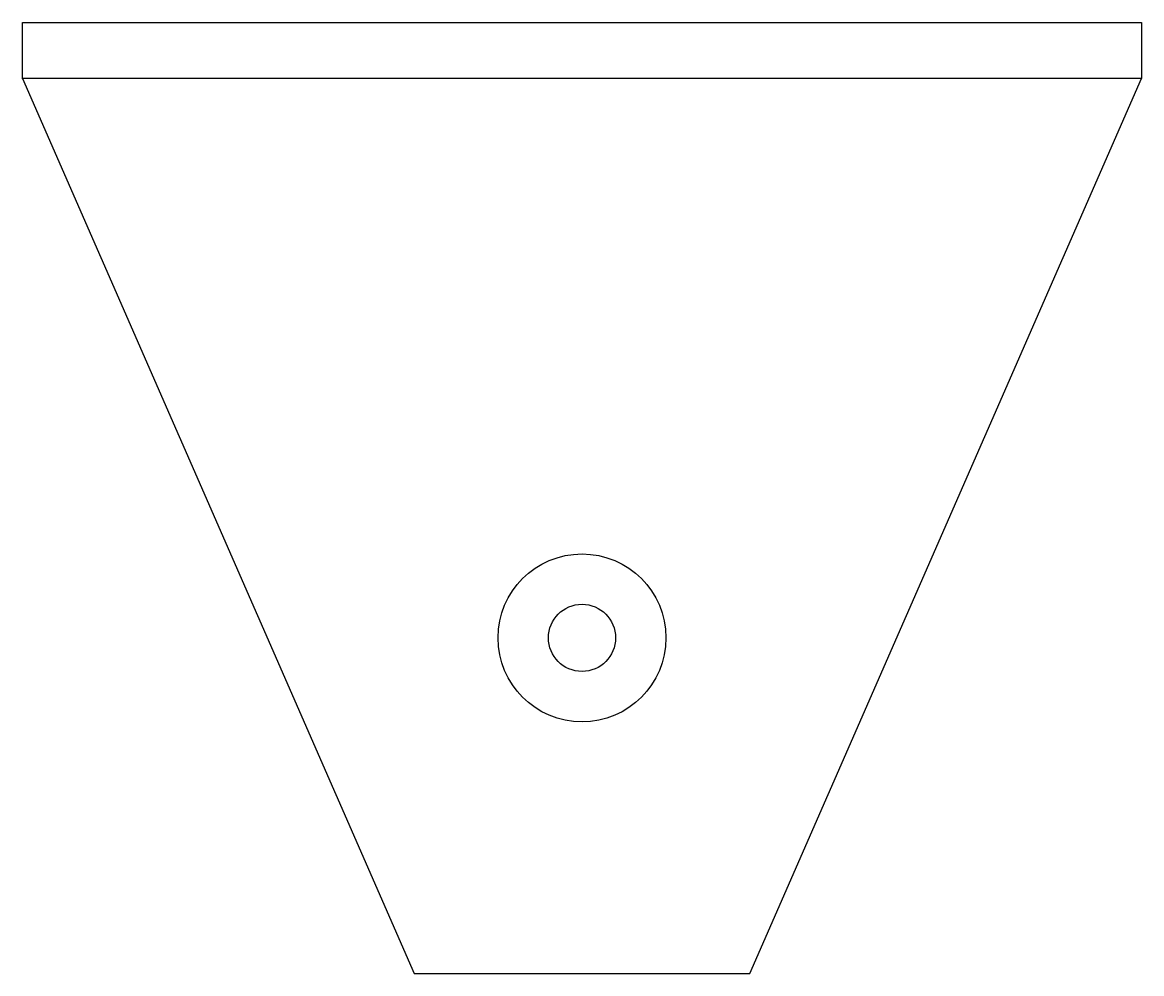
# Model space of a CAD drawing. Header units: millimetres. Extents: x 0 to 100, y -80 to 5.
import ezdxf

# ---------------------------------------------------------------- set-up
doc = ezdxf.new("R2010")
doc.units = ezdxf.units.MM
doc.layers.get('0').update_dxf_attribs({"linetype": 'CONTINUOUS'})

msp = doc.modelspace()

# ---------------------------------------------------------------- linework, layer by layer
for points in [[(100, 0), (0, 0), (0, 5), (100, 5)], [(0, 0), (35, -80), (65, -80), (100, 0)]]:
    msp.add_lwpolyline(points, close=True)
for radius in [7.5, 3]:
    msp.add_circle((50, -50), radius)
msp.add_point((0, 0))

doc.saveas('drawing.dxf')
